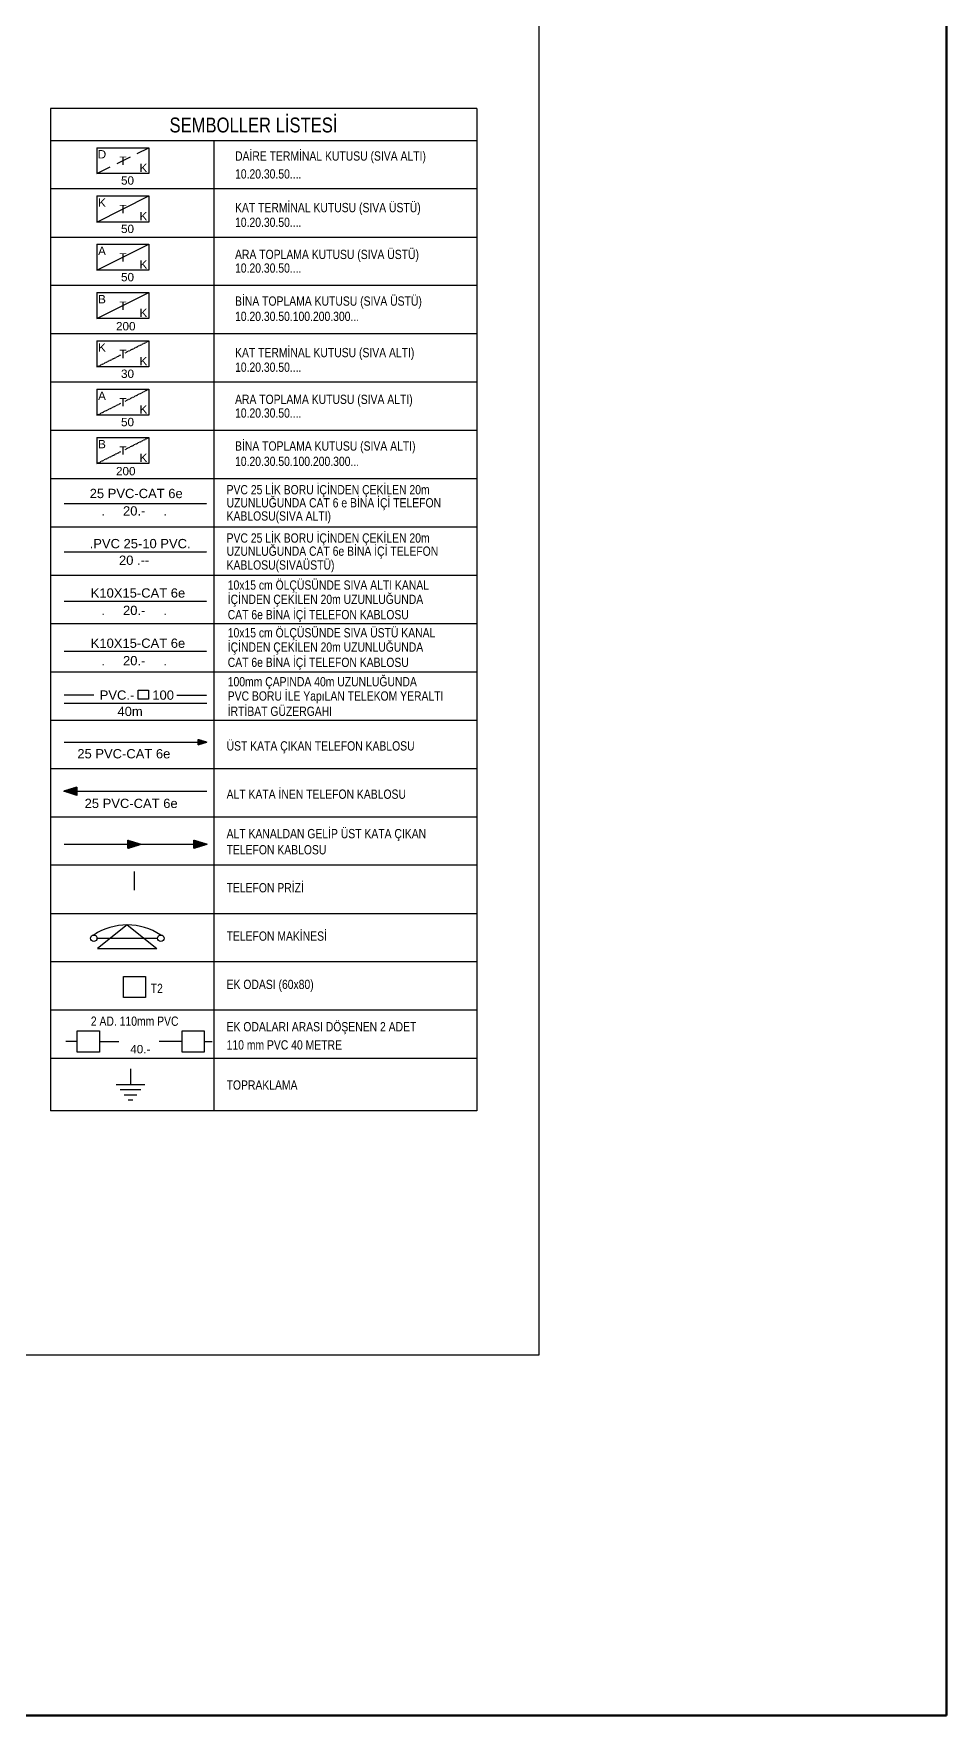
# Model space of a CAD drawing. Header units: millimetres. Extents: x 1852829 to 1882754, y -270850 to -231658.
# Drawn here: x 1878933 to 1880070, y -260468 to -258375 of the extents above; entities that cross this region are included whole.
import ezdxf
from ezdxf.enums import TextEntityAlignment as Align

# ---------------------------------------------------------------- set-up
doc = ezdxf.new("R2010")
doc.units = ezdxf.units.MM
for name, pattern in [('DASHDOT', [1, 0.5, -0.25, 0, -0.25]), ('DUZ', [0]), ('HIDDEN', [0.375, 0.25, -0.125])]:
    doc.linetypes.add(name, pattern=pattern)
for name, color, linetype in [('00-03', 7, 'Continuous'), ('00-HAT', 230, 'Continuous'), ('00-TEL-HAT', 3, 'Continuous'), ('E_PRİZ', 3, 'Continuous'), ('L5', 30, 'Continuous')]:
    doc.layers.add(name, color=color, linetype=linetype)
doc.layers.add('a_çerçeve_line', color=7, linetype='Continuous', lineweight=50)
doc.styles.add('TL', font='arial.ttf', dxfattribs={"height": 20})

# ---------------------------------------------------------------- blocks, each defined once
blk = doc.blocks.new('*X116')
at = {"layer": '00-03', "color": 0}
for p, q in [((-0.198, 0.06), (-0.195, 0.06)), ((-0.198, 0.058), (-0.188, 0.058)), ((-0.198, 0.056), (-0.182, 0.056)), ((-0.198, 0.054), (-0.175, 0.054)), ((-0.198, 0.052), (-0.169, 0.052)), ((-0.198, 0.05), (-0.162, 0.05)), ((-0.198, 0.048), (-0.156, 0.048)), ((-0.198, 0.046), (-0.149, 0.046)), ((-0.198, 0.044), (-0.143, 0.044)), ((-0.198, 0.042), (-0.136, 0.042)), ((-0.198, 0.04), (-0.13, 0.04)), ((-0.198, 0.038), (-0.123, 0.038)), ((-0.198, 0.036), (-0.117, 0.036)), ((-0.198, 0.034), (-0.11, 0.034)), ((-0.198, 0.032), (-0.104, 0.032)), ((-0.198, 0.03), (-0.097, 0.03)), ((-0.198, 0.028), (-0.091, 0.028)), ((-0.198, 0.026), (-0.084, 0.026)), ((-0.198, 0.024), (-0.078, 0.024)), ((-0.198, 0.022), (-0.071, 0.022)), ((-0.198, 0.02), (-0.065, 0.02)), ((-0.198, 0.018), (-0.058, 0.018)), ((-0.198, 0.016), (-0.052, 0.016)), ((-0.198, 0.014), (-0.045, 0.014)), ((-0.198, 0.012), (-0.039, 0.012)), ((-0.198, 0.01), (-0.032, 0.01)), ((-0.198, 0.008), (-0.026, 0.008)), ((-0.198, 0.006), (-0.019, 0.006)), ((-0.198, 0.004), (-0.013, 0.004)), ((-0.198, 0.002), (-0.006, 0.002)), ((-0.198, 0), (0, 0)), ((-0.196, -0.06), (-0.196, 0.06)), ((-0.194, -0.06), (-0.194, 0.06)), ((-0.192, -0.059), (-0.192, 0.059)), ((-0.19, -0.059), (-0.19, 0.059)), ((-0.188, -0.058), (-0.188, 0.058)), ((-0.186, -0.057), (-0.186, 0.057)), ((-0.184, -0.057), (-0.184, 0.057)), ((-0.182, -0.056), (-0.182, 0.056)), ((-0.18, -0.055), (-0.18, 0.055)), ((-0.178, -0.055), (-0.178, 0.055)), ((-0.176, -0.054), (-0.176, 0.054)), ((-0.174, -0.054), (-0.174, 0.054)), ((-0.172, -0.053), (-0.172, 0.053)), ((-0.17, -0.052), (-0.17, 0.052)), ((-0.168, -0.052), (-0.168, 0.052)), ((-0.166, -0.051), (-0.166, 0.051)), ((-0.164, -0.051), (-0.164, 0.051)), ((-0.162, -0.05), (-0.162, 0.05)), ((-0.16, -0.049), (-0.16, 0.049)), ((-0.158, -0.049), (-0.158, 0.049)), ((-0.156, -0.048), (-0.156, 0.048)), ((-0.154, -0.047), (-0.154, 0.047)), ((-0.152, -0.047), (-0.152, 0.047)), ((-0.15, -0.046), (-0.15, 0.046)), ((-0.148, -0.046), (-0.148, 0.046)), ((-0.146, -0.045), (-0.146, 0.045)), ((-0.144, -0.044), (-0.144, 0.044)), ((-0.142, -0.044), (-0.142, 0.044)), ((-0.14, -0.043), (-0.14, 0.043)), ((-0.138, -0.043), (-0.138, 0.043)), ((-0.136, -0.042), (-0.136, 0.042)), ((-0.134, -0.041), (-0.134, 0.041)), ((-0.132, -0.041), (-0.132, 0.041)), ((-0.13, -0.04), (-0.13, 0.04)), ((-0.128, -0.039), (-0.128, 0.039)), ((-0.126, -0.039), (-0.126, 0.039)), ((-0.124, -0.038), (-0.124, 0.038)), ((-0.122, -0.038), (-0.122, 0.038)), ((-0.12, -0.037), (-0.12, 0.037)), ((-0.118, -0.036), (-0.118, 0.036)), ((-0.116, -0.036), (-0.116, 0.036)), ((-0.114, -0.035), (-0.114, 0.035)), ((-0.112, -0.035), (-0.112, 0.035)), ((-0.11, -0.034), (-0.11, 0.034)), ((-0.108, -0.033), (-0.108, 0.033)), ((-0.106, -0.033), (-0.106, 0.033)), ((-0.104, -0.032), (-0.104, 0.032)), ((-0.102, -0.031), (-0.102, 0.031)), ((-0.1, -0.031), (-0.1, 0.031)), ((-0.098, -0.03), (-0.098, 0.03)), ((-0.096, -0.03), (-0.096, 0.03)), ((-0.094, -0.029), (-0.094, 0.029)), ((-0.092, -0.028), (-0.092, 0.028)), ((-0.09, -0.028), (-0.09, 0.028)), ((-0.088, -0.027), (-0.088, 0.027)), ((-0.086, -0.026), (-0.086, 0.026)), ((-0.084, -0.026), (-0.084, 0.026)), ((-0.082, -0.025), (-0.082, 0.025)), ((-0.08, -0.025), (-0.08, 0.025)), ((-0.078, -0.024), (-0.078, 0.024)), ((-0.076, -0.023), (-0.076, 0.023)), ((-0.074, -0.023), (-0.074, 0.023)), ((-0.072, -0.022), (-0.072, 0.022)), ((-0.07, -0.022), (-0.07, 0.022)), ((-0.068, -0.021), (-0.068, 0.021)), ((-0.066, -0.02), (-0.066, 0.02)), ((-0.064, -0.02), (-0.064, 0.02)), ((-0.062, -0.019), (-0.062, 0.019)), ((-0.06, -0.018), (-0.06, 0.018)), ((-0.058, -0.018), (-0.058, 0.018)), ((-0.056, -0.017), (-0.056, 0.017)), ((-0.054, -0.017), (-0.054, 0.017)), ((-0.052, -0.016), (-0.052, 0.016)), ((-0.05, -0.015), (-0.05, 0.015)), ((-0.048, -0.015), (-0.048, 0.015)), ((-0.046, -0.014), (-0.046, 0.014)), ((-0.044, -0.014), (-0.044, 0.014)), ((-0.042, -0.013), (-0.042, 0.013)), ((-0.04, -0.012), (-0.04, 0.012)), ((-0.038, -0.012), (-0.038, 0.012)), ((-0.036, -0.011), (-0.036, 0.011)), ((-0.034, -0.01), (-0.034, 0.01)), ((-0.032, -0.01), (-0.032, 0.01)), ((-0.03, -0.009), (-0.03, 0.009)), ((-0.028, -0.009), (-0.028, 0.009)), ((-0.026, -0.008), (-0.026, 0.008)), ((-0.024, -0.007), (-0.024, 0.007)), ((-0.022, -0.007), (-0.022, 0.007)), ((-0.02, -0.006), (-0.02, 0.006)), ((-0.018, -0.006), (-0.018, 0.006)), ((-0.016, -0.005), (-0.016, 0.005)), ((-0.014, -0.004), (-0.014, 0.004)), ((-0.012, -0.004), (-0.012, 0.004)), ((-0.01, -0.003), (-0.01, 0.003)), ((-0.008, -0.002), (-0.008, 0.002)), ((-0.006, -0.002), (-0.006, 0.002)), ((-0.004, -0.001), (-0.004, 0.001)), ((-0.002, -0.001), (-0.002, 0.001)), ((0, 0), (0, 0)), ((-0.198, -0.002), (-0.006, -0.002)), ((-0.198, -0.004), (-0.013, -0.004)), ((-0.198, -0.006), (-0.019, -0.006)), ((-0.198, -0.008), (-0.026, -0.008)), ((-0.198, -0.01), (-0.032, -0.01)), ((-0.198, -0.012), (-0.039, -0.012)), ((-0.198, -0.014), (-0.045, -0.014)), ((-0.198, -0.016), (-0.052, -0.016)), ((-0.198, -0.018), (-0.058, -0.018)), ((-0.198, -0.02), (-0.065, -0.02)), ((-0.198, -0.022), (-0.071, -0.022)), ((-0.198, -0.024), (-0.078, -0.024)), ((-0.198, -0.026), (-0.084, -0.026)), ((-0.198, -0.028), (-0.091, -0.028)), ((-0.198, -0.03), (-0.097, -0.03)), ((-0.198, -0.032), (-0.104, -0.032)), ((-0.198, -0.034), (-0.11, -0.034)), ((-0.198, -0.036), (-0.117, -0.036)), ((-0.198, -0.038), (-0.123, -0.038)), ((-0.198, -0.04), (-0.13, -0.04)), ((-0.198, -0.042), (-0.136, -0.042)), ((-0.198, -0.044), (-0.143, -0.044)), ((-0.198, -0.046), (-0.149, -0.046)), ((-0.198, -0.048), (-0.156, -0.048)), ((-0.198, -0.05), (-0.162, -0.05)), ((-0.198, -0.052), (-0.169, -0.052)), ((-0.198, -0.054), (-0.175, -0.054)), ((-0.198, -0.056), (-0.182, -0.056)), ((-0.198, -0.058), (-0.188, -0.058)), ((-0.198, -0.06), (-0.195, -0.06))]:
    blk.add_line(p, q, dxfattribs=at)

msp = doc.modelspace()

# ---------------------------------------------------------------- linework, layer by layer
at = {"layer": '00-03', "color": 2}
for p, q in [((1879138, -259253.1), (1879138, -259259.8)), ((1879138, -259253.1), (1879149, -259256.4)), ((1879138, -259259.8), (1879149, -259256.4)), ((1878987.1, -259312.6), (1878970.7, -259317.7)), ((1878987.1, -259312.6), (1878987.1, -259322.8)), ((1878987.1, -259322.8), (1878970.7, -259317.7)), ((1879050.6, -259378.5), (1879050.6, -259388.7)), ((1879050.6, -259378.5), (1879067, -259383.6)), ((1879050.6, -259388.7), (1879067, -259383.6)), ((1879132.8, -259378.5), (1879132.8, -259388.6)), ((1879132.8, -259378.5), (1879149.3, -259383.5)), ((1879132.8, -259388.6), (1879149.3, -259383.5))]:
    msp.add_line(p, q, dxfattribs=at)
at = {"layer": '00-HAT', "color": 6}
for p, q in [((1879012, -258516.6), (1879076.7, -258516.6)), ((1879012, -258516.6), (1879012, -258548.9)), ((1879076.7, -258516.6), (1879076.7, -258548.9)), ((1879076.7, -258548.9), (1879012, -258548.9)), ((1879012, -258576.7), (1879076.7, -258576.7)), ((1879012, -258576.7), (1879012, -258609.1)), ((1879076.7, -258576.7), (1879076.7, -258609.1)), ((1879076.7, -258609.1), (1879012, -258609.1)), ((1879012, -258636.8), (1879076.7, -258636.8)), ((1879012, -258636.8), (1879012, -258669.2)), ((1879076.7, -258636.8), (1879076.7, -258669.2)), ((1879076.7, -258669.2), (1879012, -258669.2)), ((1879012, -258697), (1879076.7, -258697)), ((1879012, -258697), (1879012, -258729.4)), ((1879076.7, -258697), (1879076.7, -258729.4)), ((1879076.7, -258729.4), (1879012, -258729.4)), ((1879012, -258757.1), (1879076.7, -258757.1)), ((1879012, -258757.1), (1879012, -258789.5)), ((1879076.7, -258757.1), (1879076.7, -258789.5)), ((1879076.7, -258789.5), (1879012, -258789.5)), ((1879012, -258817.2), (1879076.7, -258817.2)), ((1879012, -258817.2), (1879012, -258849.6)), ((1879076.7, -258817.2), (1879076.7, -258849.6)), ((1879076.7, -258849.6), (1879012, -258849.6)), ((1879012, -258877.4), (1879076.7, -258877.4)), ((1879012, -258877.4), (1879012, -258909.8)), ((1879076.7, -258877.4), (1879076.7, -258909.8)), ((1879076.7, -258909.8), (1879012, -258909.8))]:
    msp.add_line(p, q, dxfattribs=at)
at = {"layer": '00-HAT', "color": 7, "linetype": 'HIDDEN', "ltscale": 75}
msp.add_line((1879012, -258548.9), (1879076.7, -258516.6), dxfattribs=at)
at = {"layer": '00-HAT', "color": 7}
for p, q in [((1879012, -258609.1), (1879076.7, -258576.7)), ((1879012, -258669.2), (1879076.7, -258636.8)), ((1879012, -258729.4), (1879076.7, -258697))]:
    msp.add_line(p, q, dxfattribs=at)
at = {"layer": '00-HAT', "color": 3, "linetype": 'DASHDOT', "ltscale": 1000}
msp.add_line((1878971.1, -259208), (1879149, -259208), dxfattribs=at)
at = {"layer": '00-HAT', "color": 5, "linetype": 'DASHDOT', "ltscale": 950}
for p, q in [((1878971.1, -259256.4), (1879149, -259256.4)), ((1879149, -259317.8), (1878971, -259317.8)), ((1878971.1, -259383.6), (1879149, -259383.6))]:
    msp.add_line(p, q, dxfattribs=at)
at = {"layer": '00-HAT', "color": 5}
for p, q in [((1879058.8, -259440.8), (1879058.8, -259417.7)), ((1879012.1, -259500.7), (1879087.6, -259500.7)), ((1879049.9, -259484), (1879012.9, -259513.4)), ((1879049.9, -259484), (1879086.8, -259513.4)), ((1879012.9, -259513.4), (1879086.8, -259513.4)), ((1878987.6, -259629.2), (1878973.4, -259629.2)), ((1879015.1, -259629.2), (1879039.3, -259629.2)), ((1879118.2, -259629.2), (1879089.6, -259629.2)), ((1879145.7, -259629.2), (1879155.5, -259629.2))]:
    msp.add_line(p, q, dxfattribs=at)
at = {"layer": '00-HAT', "color": 2}
for p, q in [((1879054, -259663.3), (1879054, -259682.7)), ((1879036.1, -259682.7), (1879071.8, -259682.7)), ((1879041.1, -259689), (1879066.8, -259689)), ((1879046.1, -259695.4), (1879061.8, -259695.4)), ((1879051.1, -259701.8), (1879056.8, -259701.8))]:
    msp.add_line(p, q, dxfattribs=at)
at = {"layer": '00-HAT', "color": 7}
msp.add_lwpolyline([(1879063.4, -259191.8), (1879076.3, -259191.8), (1879076.3, -259202.9), (1879063.4, -259202.9)], close=True, dxfattribs=at)
at = {"layer": '00-HAT', "color": 5}
for points in [[(1879045, -259548.4), (1879072.4, -259548.4), (1879072.4, -259574.6), (1879045, -259574.6)], [(1878987.6, -259616.1), (1879015.1, -259616.1), (1879015.1, -259642.3), (1878987.6, -259642.3)], [(1879118.2, -259616.1), (1879145.7, -259616.1), (1879145.7, -259642.3), (1879118.2, -259642.3)]]:
    msp.add_lwpolyline(points, close=True, dxfattribs=at)
for centre in [(1879008.1, -259500.7), (1879091.6, -259500.7)]:
    msp.add_circle(centre, 4.05, dxfattribs=at)
msp.add_arc((1879049.9, -259559.8), 75.7, 56.458, 123.4998, dxfattribs=at)
at = {"layer": '00-TEL-HAT', "color": 7, "linetype": 'HIDDEN', "ltscale": 3}
for p, q in [((1879047.3, -258771.8), (1879076.7, -258757.1)), ((1879012, -258789.5), (1879041.7, -258774.6)), ((1879047.3, -258832), (1879076.7, -258817.2)), ((1879012, -258849.6), (1879041.7, -258834.8)), ((1879012, -258909.8), (1879041.7, -258894.9)), ((1879047.3, -258892.1), (1879076.7, -258877.4))]:
    msp.add_line(p, q, dxfattribs=at)
at = {"layer": '00-TEL-HAT', "linetype": 'HIDDEN', "ltscale": 3}
for p, q in [((1878971.1, -258959.6), (1879149, -258959.6)), ((1878971.1, -259019.7), (1879149, -259019.7)), ((1878971.1, -259080.9), (1879149, -259080.9)), ((1878971.1, -259143.5), (1879149, -259143.5)), ((1879008.1, -259198.2), (1878971.1, -259198.2)), ((1879111.7, -259198.2), (1879149, -259198.2))]:
    msp.add_line(p, q, dxfattribs=at)
at = {"layer": 'a_çerçeve_line'}
for p, q in [((1880070, -256216.8), (1880070, -260468)), ((1880070, -260468), (1872122.8, -260468))]:
    msp.add_line(p, q, dxfattribs=at)
at = {"layer": 'E_PRİZ', "color": 2, "linetype": 'DUZ'}
msp.add_lwpolyline([(1878000.4, -260019.4), (1879562.9, -260019.4), (1879562.9, -258273.7), (1878000.4, -258273.7)], close=True, dxfattribs=at)
at = {"layer": 'L5', "color": 4}
for p, q in [((1879485.2, -258467.6), (1878954.4, -258467.6)), ((1878954.4, -258467.6), (1878954.4, -259715.7)), ((1879485.2, -258467.6), (1879485.2, -259715.7)), ((1879485.2, -258507.9), (1878954.4, -258507.9)), ((1879157.7, -258507.9), (1879157.7, -259715.7)), ((1879485.2, -258568), (1878954.4, -258568)), ((1879485.2, -258628.2), (1878954.4, -258628.2)), ((1879485.2, -258688.3), (1878954.4, -258688.3)), ((1879485.2, -258748.4), (1878954.4, -258748.4)), ((1879485.2, -258808.6), (1878954.4, -258808.6)), ((1879485.2, -258868.7), (1878954.4, -258868.7)), ((1879485.2, -258928.8), (1878954.4, -258928.8)), ((1879485.2, -258989), (1878954.4, -258989)), ((1879485.2, -259049.1), (1878954.4, -259049.1)), ((1879485.2, -259109.2), (1878954.4, -259109.2)), ((1879485.2, -259169.4), (1878954.4, -259169.4)), ((1879485.2, -259229.5), (1878954.4, -259229.5)), ((1879485.2, -259289.7), (1878954.4, -259289.7)), ((1879485.2, -259349.8), (1878954.4, -259349.8)), ((1879485.2, -259409.9), (1878954.4, -259409.9)), ((1879485.2, -259470.1), (1878954.4, -259470.1)), ((1879485.2, -259530.2), (1878954.4, -259530.2)), ((1879485.2, -259590.3), (1878954.4, -259590.3)), ((1879485.2, -259650.5), (1878954.4, -259650.5)), ((1879485.2, -259715.7), (1878954.4, -259715.7))]:
    msp.add_line(p, q, dxfattribs=at)

# ---------------------------------------------------------------- block references
at = {"layer": '00-03', "color": 2}
for p, xscale, yscale, zscale in [((1879149, -259256.4), 55.51051394105889, 55.51051394105889, 55.51051394105889), ((1879067, -259383.6), 83.26577091147192, 83.26577091147192, 83.26577091147192), ((1879149.3, -259383.5), 83.26577091147192, 83.26577091147192, 83.26577091147192)]:
    msp.add_blockref('*X116', p, dxfattribs=dict(at, xscale=xscale, yscale=yscale, zscale=zscale))
at = {"layer": '00-03', "color": 2, "extrusion": (0, 0, -1), "xscale": 83.26577091147192, "yscale": 83.26577091147192, "zscale": -83.26577091151763}
msp.add_blockref('*X116', (-1878970.7, -259317.7), dxfattribs=at)

# ---------------------------------------------------------------- texts
at = {"layer": '00-03', "color": 2, "style": 'TL', "width": 0.8}
for s, height, p in [('SEMBOLLER LİSTESİ', 18.504, (1879102.5, -258497.6)), ('DAİRE TERMİNAL KUTUSU (SIVA ALTI)', 11.565, (1879184.1, -258532.7)), ('10.20.30.50....', 11.565, (1879184.1, -258555)), ('KAT TERMİNAL KUTUSU (SIVA ÜSTÜ)', 11.565, (1879184.1, -258596.9)), ('10.20.30.50....', 11.565, (1879184.1, -258615.2)), ('ARA TOPLAMA KUTUSU (SIVA ÜSTÜ)', 11.565, (1879184.1, -258655.2)), ('10.20.30.50....', 11.565, (1879184.1, -258672.2)), ('BİNA TOPLAMA KUTUSU (SIVA ÜSTÜ)', 11.565, (1879184.1, -258713.3)), ('10.20.30.50.100.200.300...', 11.565, (1879184.1, -258732.3)), ('KAT TERMİNAL KUTUSU (SIVA ALTI)', 11.565, (1879184.1, -258777.4)), ('10.20.30.50....', 11.565, (1879184.1, -258795.6)), ('ARA TOPLAMA KUTUSU (SIVA ALTI)', 11.565, (1879184.1, -258835.6)), ('10.20.30.50....', 11.565, (1879184.1, -258852.6)), ('BİNA TOPLAMA KUTUSU (SIVA ALTI)', 11.565, (1879184.1, -258893.7)), ('10.20.30.50.100.200.300...', 11.565, (1879184.1, -258912.8)), ('PVC 25 LİK BORU İÇİNDEN ÇEKİLEN 20m', 11.565, (1879173.6, -258948.1)), ('UZUNLUĞUNDA CAT 6 e BİNA İÇİ TELEFON', 11.565, (1879173.6, -258964.4)), ('KABLOSU(SIVA ALTI)', 11.565, (1879173.6, -258980.8)), ('PVC 25 LİK BORU İÇİNDEN ÇEKİLEN 20m', 11.565, (1879173.6, -259008.2)), ('UZUNLUĞUNDA CAT 6e BİNA İÇİ TELEFON', 11.565, (1879173.6, -259024.6)), ('KABLOSU(SIVAÜSTÜ)', 11.565, (1879173.6, -259041.8)), ('10x15 cm ÖLÇÜSÜNDE SIVA ALTI KANAL ', 11.565, (1879175, -259066.8)), ('İÇİNDEN ÇEKİLEN 20m UZUNLUĞUNDA ', 11.565, (1879175, -259084.6)), ('CAT 6e BİNA İÇİ TELEFON KABLOSU', 11.565, (1879175, -259103.6)), ('10x15 cm ÖLÇÜSÜNDE SIVA ÜSTÜ KANAL ', 11.565, (1879175, -259126.2)), ('İÇİNDEN ÇEKİLEN 20m UZUNLUĞUNDA ', 11.565, (1879175, -259144)), ('CAT 6e BİNA İÇİ TELEFON KABLOSU', 11.565, (1879175, -259163)), ('100mm ÇAPINDA 40m UZUNLUĞUNDA', 11.565, (1879175, -259187.1)), ('PVC BORU İLE YapıLAN TELEKOM YERALTI ', 11.565, (1879175, -259204.9)), ('İRTİBAT GÜZERGAHI', 11.565, (1879175, -259223.9)), ('ÜST KATA ÇIKAN TELEFON KABLOSU', 11.565, (1879173.6, -259267)), ('ALT KATA İNEN TELEFON KABLOSU', 11.565, (1879173.6, -259327.1)), ('ALT KANALDAN GELİP ÜST KATA ÇIKAN ', 11.565, (1879173.6, -259376.2)), ('TELEFON KABLOSU', 11.565, (1879173.6, -259396.3)), ('TELEFON PRİZİ', 11.565, (1879173.6, -259443.6)), ('TELEFON MAKİNESİ', 11.565, (1879173.6, -259503.8)), ('T2', 11.56, (1879079.1, -259568.9)), ('EK ODASI (60x80)', 11.565, (1879173.6, -259563.9)), ('2 AD. 110mm PVC', 11.565, (1879004.5, -259609.7)), ('EK ODALARI ARASI DÖŞENEN 2 ADET', 11.565, (1879173.6, -259616.6)), ('110 mm PVC 40 METRE', 11.565, (1879173.6, -259639.2)), ('TOPRAKLAMA', 11.56, (1879173.6, -259689.2))]:
    msp.add_text(s, height=height, dxfattribs=at).set_placement(p)
at = {"layer": '00-03', "color": 2, "style": 'TL'}
for s, height, p in [('D', 10.4, (1879018.4, -258524.8)), ('T', 10.4, (1879044.6, -258532.8)), ('K', 10.4, (1879070, -258541.8)), ('50', 10.41, (1879050.2, -258557.4)), ('K', 10.4, (1879018.4, -258584.9)), ('T', 10.4, (1879044.6, -258593)), ('K', 10.4, (1879070, -258601.9)), ('50', 10.41, (1879050.2, -258617.6)), ('A', 10.4, (1879018.4, -258645.1)), ('T', 10.4, (1879044.6, -258653.1)), ('K', 10.4, (1879070, -258662)), ('50', 10.41, (1879050.2, -258677.7)), ('B', 10.4, (1879018.4, -258705.2)), ('T', 10.4, (1879044.6, -258713.3)), ('K', 10.4, (1879070, -258722.2)), ('200', 10.41, (1879048, -258738.8)), ('K', 10.4, (1879018.4, -258765.3)), ('T', 10.4, (1879044.6, -258773.4)), ('K', 10.4, (1879070, -258782.3)), ('30', 10.41, (1879050.2, -258798)), ('A', 10.4, (1879018.4, -258825.5)), ('T', 10.4, (1879044.6, -258833.5)), ('50', 10.41, (1879050.2, -258858.1)), ('K', 10.4, (1879070, -258842.4)), ('B', 10.4, (1879018.4, -258885.6)), ('T', 10.4, (1879044.6, -258893.7)), ('200', 10.41, (1879048, -258919.2)), ('K', 10.4, (1879070, -258902.6)), ('25 PVC-CAT 6e', 11.565, (1879061, -258947)), ('.     20.-     .', 11.565, (1879058.5, -258968.7)), ('.PVC 25-10 PVC.', 11.565, (1879065.9, -259009.4)), ('  20 .--  ', 11.56, (1879058.4, -259030.1)), ('K10X15-CAT 6e', 11.565, (1879063.2, -259070.9)), ('.     20.-     .', 11.565, (1879058.5, -259092.5)), ('K10X15-CAT 6e', 11.565, (1879063.2, -259133.4)), ('.     20.-     .', 11.565, (1879058.5, -259155.1)), ('PVC.-     100', 11.565, (1879061.8, -259198)), ('40m', 11.56, (1879053.4, -259218.3)), ('25 PVC-CAT 6e', 11.565, (1879045.6, -259271)), ('25 PVC-CAT 6e', 11.565, (1879054.7, -259332.8)), ('  40.- ', 10.41, (1879064.1, -259638.7))]:
    msp.add_text(s, height=height, dxfattribs=at).set_placement(p, align=Align.MIDDLE)

doc.saveas('drawing.dxf')
